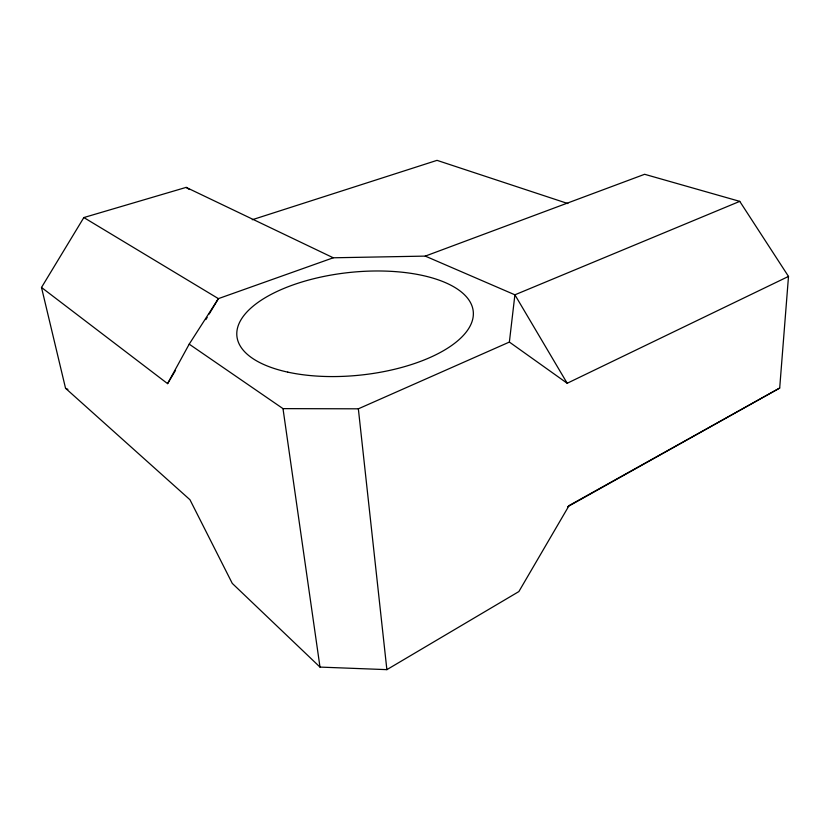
<?xml version="1.0" encoding="UTF-8"?>
<svg xmlns="http://www.w3.org/2000/svg" width="830" height="830" viewBox="0 0 830 830"><rect width="100%" height="100%" fill="white"/><g stroke="black" fill="none" stroke-linecap="round" stroke-linejoin="round"><path stroke-width="1.25" d="M567.627 506.757L779.692 388.056L788.5 276.421L739.758 201.368L644.63 174.29L425.271 256.107L333.266 257.788L218.394 298.634L189.209 344.149L167.587 383.636L41.5 287.46L83.84 217.553L186.159 187.383L333.266 257.788M189.209 344.149L282.999 408.63L358.353 408.817L509.371 342.064L514.901 294.816L739.758 201.368M167.587 383.636L175.514 370.388M205.861 319.602L207.178 317.402M209.16 314.082L218.394 298.634L83.84 217.553M41.5 287.46L65.549 388.284L189.966 499.743L232.276 583.397L319.996 667.092L386.873 669.644L518.864 591.572L569.09 505.563L779.692 388.056M509.371 342.064L567.191 383.263L788.5 276.421M252.258 219.732L437.026 160.356L567.886 203.568M425.271 256.107L514.901 294.816L567.191 383.263M65.549 388.284L67.904 389.353M186.159 187.383L189.396 189.499M282.999 408.63L319.996 667.092M358.353 408.817L386.873 669.644M287.771 372.131A118.825 51.605 -6 0 0 472.986 317.869A118.825 51.605 -6 0 0 304.527 281.214A118.825 51.605 -6 0 0 287.771 372.131"/></g></svg>
